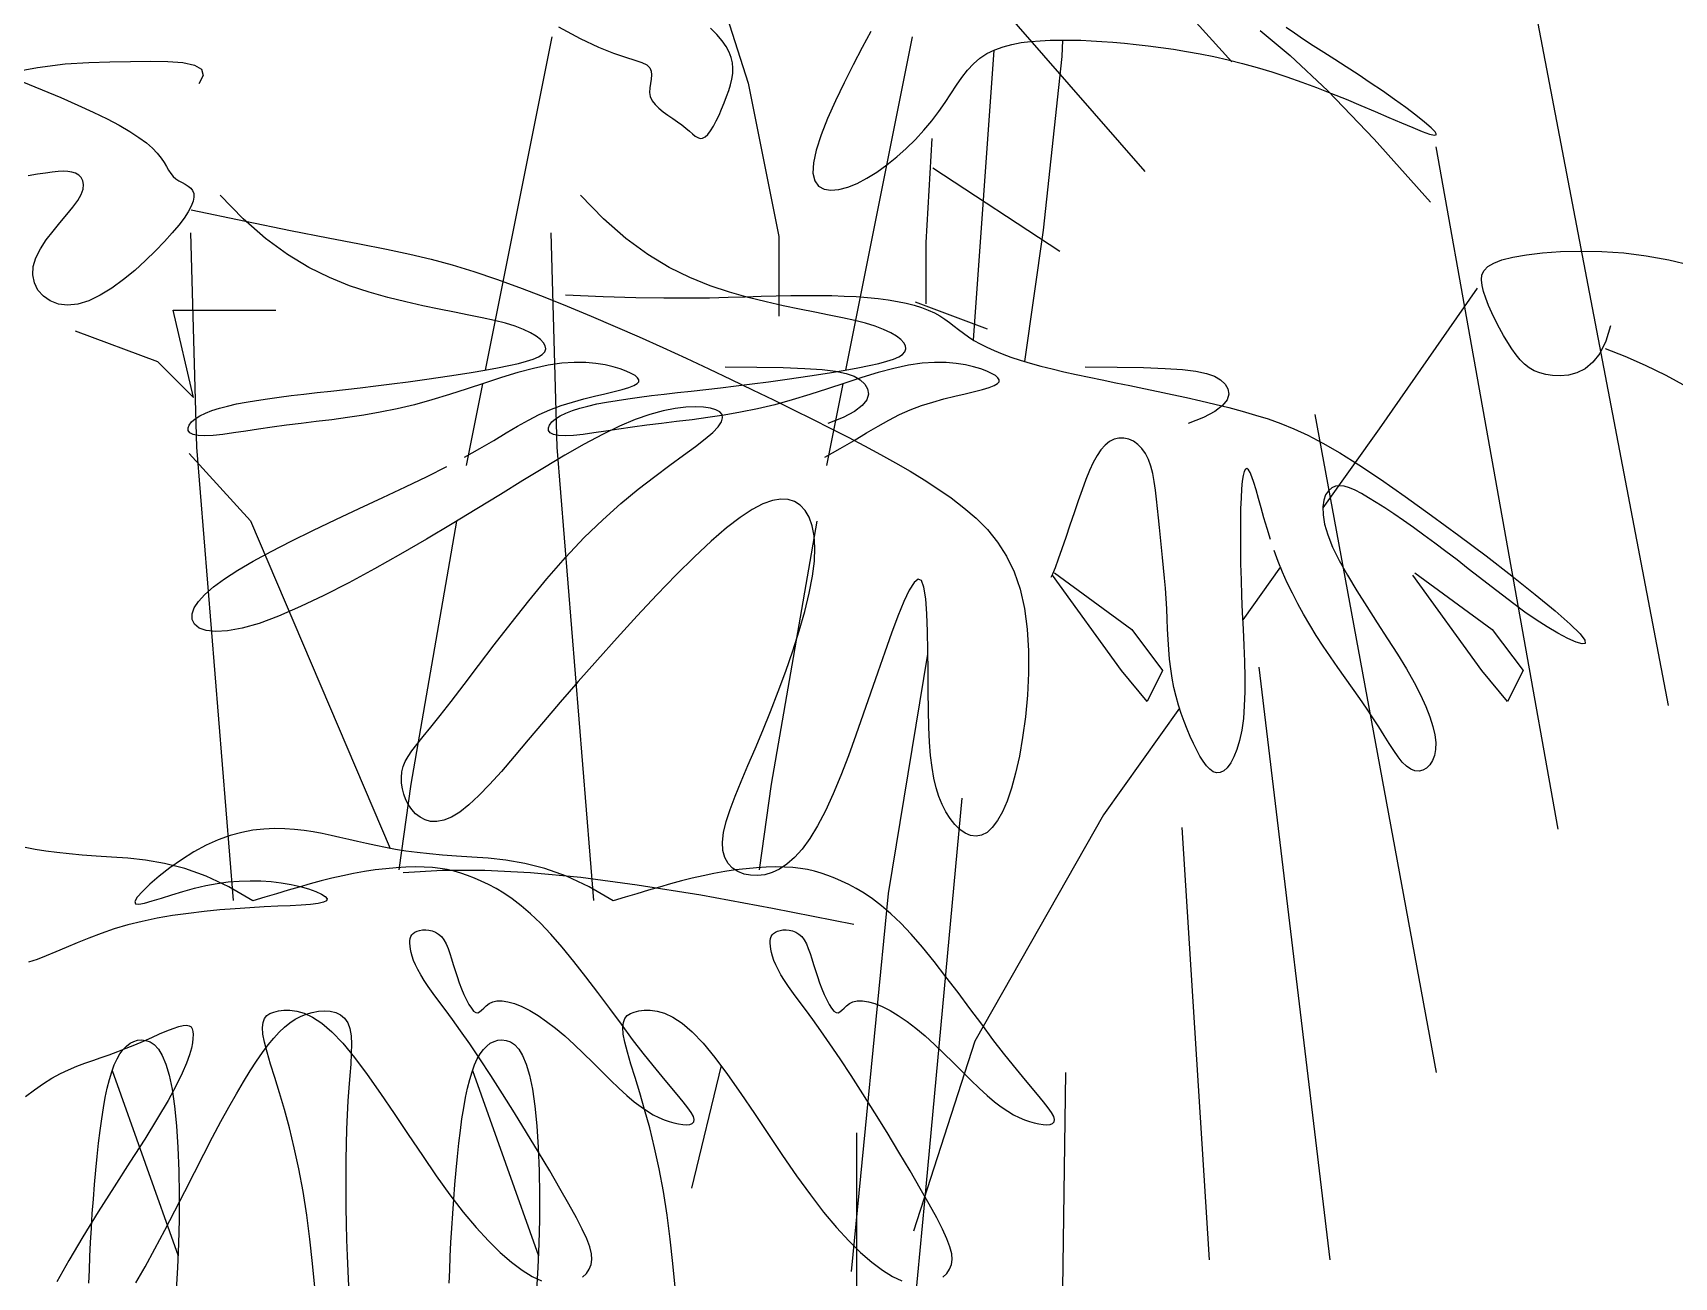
# Model space of a CAD drawing. Header units: inches. Extents: x -177 to 2825, y -2046 to -803.
# Drawn here: x 2224.94 to 2230.99, y -1218.24 to -1213.65 of the extents above; entities that cross this region are included whole.
import ezdxf

# ---------------------------------------------------------------- set-up
doc = ezdxf.new("R2010")
doc.units = ezdxf.units.IN
doc.header["$MEASUREMENT"] = 0

# ---------------------------------------------------------------- blocks, each defined once
blk = doc.blocks.new('A$C2C611E7A')
at = {"linetype": 'ByBlock'}
for points in [[(377.9, 1030.5), (382.92, 1026.36), (389.17, 1020.46), (396.88, 1012.43), (406.26, 1001.91)], [(313.08, 1030.32), (311.63, 1027.66), (310.11, 1024.8), (308.6, 1021.81), (307.16, 1018.81), (305.86, 1015.87), (304.77, 1013.11), (303.96, 1010.61), (303.5, 1008.47), (303.43, 1006.77), (303.73, 1005.49), (304.36, 1004.6), (305.27, 1004.08), (306.41, 1003.9), (307.74, 1004.02), (309.22, 1004.41), (310.79, 1005.05), (312.42, 1005.9), (314.08, 1006.94), (315.74, 1008.13), (317.38, 1009.46), (318.97, 1010.88), (320.5, 1012.38), (321.92, 1013.92), (323.22, 1015.47), (324.39, 1017.01), (325.44, 1018.52), (326.41, 1019.98), (327.33, 1021.38), (328.24, 1022.68), (329.17, 1023.88), (330.16, 1024.96), (331.23, 1025.89), (332.41, 1026.67), (333.7, 1027.3), (335.09, 1027.81), (336.55, 1028.19), (338.08, 1028.48), (339.67, 1028.68), (341.29, 1028.81), (342.95, 1028.89), (344.62, 1028.92), (346.31, 1028.92), (348.02, 1028.88), (349.77, 1028.8), (351.56, 1028.69), (353.4, 1028.55), (355.29, 1028.38), (357.24, 1028.18), (359.26, 1027.95), (361.34, 1027.68), (363.48, 1027.38), (365.67, 1027.03), (367.92, 1026.63), (370.22, 1026.17), (372.57, 1025.64), (374.96, 1025.03), (377.39, 1024.35), (379.85, 1023.6), (382.33, 1022.78), (384.83, 1021.91), (387.32, 1020.99), (389.8, 1020.04), (392.26, 1019.05), (394.69, 1018.04), (397.07, 1017.02), (399.35, 1016.04), (401.46, 1015.12), (403.33, 1014.33), (404.92, 1013.69), (406.14, 1013.26), (406.95, 1013.08), (407.26, 1013.19), (407.06, 1013.61), (406.37, 1014.32), (405.28, 1015.27), (403.85, 1016.41), (402.17, 1017.68), (400.29, 1019.04), (398.3, 1020.44), (396.26, 1021.82), (394.24, 1023.16), (392.26, 1024.44), (390.35, 1025.66), (388.51, 1026.83), (386.76, 1027.95), (385.12, 1029.02), (383.62, 1030.05), (382.25, 1031.03)], [(261.07, 1031.09), (264.66, 1029.16), (267.68, 1027.75), (270.18, 1026.74), (272.19, 1026.05), (273.77, 1025.56), (274.94, 1025.17), (275.75, 1024.78), (276.25, 1024.3), (276.48, 1023.74), (276.54, 1023.1), (276.47, 1022.41), (276.34, 1021.68), (276.23, 1020.95), (276.21, 1020.21), (276.32, 1019.5), (276.64, 1018.82), (277.13, 1018.18), (277.76, 1017.57), (278.49, 1016.98), (279.27, 1016.42), (280.08, 1015.87), (280.88, 1015.32), (281.61, 1014.79), (282.26, 1014.26), (282.84, 1013.75), (283.35, 1013.3), (283.81, 1012.93), (284.24, 1012.67), (284.65, 1012.54), (285.05, 1012.57), (285.47, 1012.79), (285.91, 1013.21), (286.37, 1013.82), (286.84, 1014.57), (287.31, 1015.45), (287.78, 1016.41), (288.22, 1017.43), (288.65, 1018.47), (289.04, 1019.5), (289.4, 1020.5), (289.69, 1021.46), (289.92, 1022.4), (290.06, 1023.32), (290.1, 1024.22), (290.03, 1025.12), (289.82, 1026.02), (289.47, 1026.92), (288.96, 1027.84), (288.28, 1028.8), (287.43, 1029.81), (286.38, 1030.89)], [(171.65, 1022.03), (175.06, 1020.64), (178.17, 1019.34), (181, 1018.09), (183.56, 1016.91), (185.86, 1015.79), (187.89, 1014.72), (189.66, 1013.7), (191.17, 1012.72), (192.43, 1011.79), (193.43, 1010.9), (194.22, 1010.06), (194.84, 1009.26), (195.34, 1008.52), (195.74, 1007.85), (196.1, 1007.23), (196.46, 1006.69), (196.86, 1006.22), (197.32, 1005.83), (197.83, 1005.5), (198.37, 1005.19), (198.89, 1004.9), (199.38, 1004.6), (199.79, 1004.26), (200.1, 1003.85), (200.29, 1003.37), (200.31, 1002.78), (200.17, 1002.08), (199.85, 1001.26), (199.36, 1000.33), (198.67, 999.28), (197.79, 998.11), (196.71, 996.81), (195.43, 995.37), (193.93, 993.82), (192.27, 992.2), (190.47, 990.58), (188.58, 989.04), (186.65, 987.63), (184.71, 986.44), (182.81, 985.52), (180.99, 984.95), (179.29, 984.78), (177.74, 984.97), (176.38, 985.48), (175.24, 986.27), (174.35, 987.29), (173.76, 988.48), (173.48, 989.82), (173.56, 991.23), (174.01, 992.69), (174.76, 994.18), (175.73, 995.65), (176.85, 997.1), (178.01, 998.51), (179.15, 999.85), (180.17, 1001.09), (180.99, 1002.23), (181.55, 1003.23), (181.86, 1004.11), (181.94, 1004.86), (181.83, 1005.49), (181.55, 1006.01), (181.13, 1006.42), (180.6, 1006.73), (179.99, 1006.94), (179.32, 1007.05), (178.56, 1007.08), (177.71, 1007.04), (176.72, 1006.94), (175.58, 1006.78), (174.26, 1006.57), (172.74, 1006.34)], [(285.49, 1044.13), (292.63, 1021.71), (297.74, 996.22), (297.74, 982.97)], [(259.95, 1029.43), (248.84, 973.98)], [(319.96, 1029.43), (308.86, 973.98)], [(338.7, 975.4), (341.84, 997.27), (344.94, 1026.15), (345.07, 1028.92)], [(127.38, 1010.51), (141.11, 1015.31), (152.3, 1018.93), (161.32, 1021.52), (168.52, 1023.27), (174.26, 1024.35), (178.9, 1024.93), (182.81, 1025.18), (186.34, 1025.28), (189.76, 1025.36), (193.02, 1025.4), (195.97, 1025.35), (198.48, 1025.15), (200.39, 1024.73), (201.56, 1024.05), (201.86, 1023.04), (201.13, 1021.64)], [(330.19, 978.95), (333.59, 1027.25)], [(323.25, 1012.53), (322.23, 995.2), (322.23, 985.01)], [(245.39, 959.49), (247.96, 960.94), (250.26, 962.27), (252.33, 963.51), (254.24, 964.63), (256.06, 965.65), (257.83, 966.56), (259.62, 967.36), (261.48, 968.06), (263.36, 968.66), (265.24, 969.19), (267.05, 969.64), (268.76, 970.05), (270.31, 970.41), (271.67, 970.75), (272.77, 971.07), (273.59, 971.39), (274.13, 971.72), (274.41, 972.04), (274.43, 972.37), (274.22, 972.71), (273.79, 973.06), (273.16, 973.42), (272.34, 973.78), (271.34, 974.16), (270.17, 974.52), (268.82, 974.84), (267.28, 975.09), (265.57, 975.23), (263.68, 975.25), (261.6, 975.11), (259.33, 974.78), (256.89, 974.26), (254.28, 973.56), (251.55, 972.73), (248.72, 971.82), (245.83, 970.87), (242.89, 969.92), (239.95, 969.03), (237.04, 968.22), (234.17, 967.53), (231.36, 966.96), (228.6, 966.48), (225.91, 966.07), (223.27, 965.72), (220.7, 965.41), (218.19, 965.1), (215.74, 964.79), (213.37, 964.46), (211.09, 964.12), (208.94, 963.8), (206.93, 963.51), (205.11, 963.27), (203.5, 963.1), (202.13, 963.03), (201.02, 963.08), (200.2, 963.25), (199.66, 963.53), (199.38, 963.9), (199.34, 964.34), (199.53, 964.83), (199.93, 965.35), (200.53, 965.86), (201.31, 966.36), (202.24, 966.82), (203.33, 967.25), (204.56, 967.64), (205.93, 968), (207.43, 968.34), (209.04, 968.65), (210.77, 968.94), (212.6, 969.22), (214.52, 969.48), (216.54, 969.73), (218.65, 969.98), (220.85, 970.23), (223.15, 970.49), (225.54, 970.76), (228.03, 971.05), (230.61, 971.36), (233.27, 971.69), (235.99, 972.05), (238.71, 972.42), (241.4, 972.8), (244, 973.19), (246.48, 973.59), (248.8, 973.97), (250.9, 974.35), (252.76, 974.72), (254.36, 975.09), (255.72, 975.45), (256.83, 975.82), (257.7, 976.2), (258.34, 976.6), (258.74, 977.03), (258.91, 977.5), (258.85, 978), (258.56, 978.53), (258.05, 979.08), (257.32, 979.64), (256.36, 980.2), (255.19, 980.75), (253.8, 981.28), (252.19, 981.78), (250.37, 982.24), (248.34, 982.69), (246.13, 983.13), (243.74, 983.6), (241.18, 984.1), (238.46, 984.67), (235.6, 985.32), (232.61, 986.06), (229.49, 986.94), (226.26, 988.01), (222.92, 989.37), (219.47, 991.08), (215.91, 993.23), (212.26, 995.89), (208.51, 999.15), (204.67, 1003.09)], [(199.86, 1000.65), (208.89, 998.76), (216.43, 997.24), (222.69, 996.01), (227.92, 994.99), (232.37, 994.1), (236.26, 993.28), (239.83, 992.43), (243.33, 991.49), (246.94, 990.39), (250.69, 989.13), (254.54, 987.74), (258.48, 986.24), (262.47, 984.64), (266.48, 982.97), (270.5, 981.25), (274.48, 979.49), (278.42, 977.72), (282.29, 975.95), (286.08, 974.18), (289.78, 972.43), (293.37, 970.7), (296.84, 969.01), (300.17, 967.37), (303.36, 965.79), (306.39, 964.27), (309.27, 962.8), (312.02, 961.37), (314.65, 959.95), (317.17, 958.55), (319.6, 957.14), (321.94, 955.7), (324.22, 954.23), (326.44, 952.69), (328.58, 951.07), (330.6, 949.33), (332.48, 947.43), (334.18, 945.33), (335.68, 943), (336.94, 940.41), (337.94, 937.52), (338.66, 934.32), (339.11, 930.86), (339.32, 927.25), (339.32, 923.55), (339.14, 919.86), (338.81, 916.26), (338.35, 912.84), (337.8, 909.69), (337.18, 906.86), (336.5, 904.38), (335.76, 902.24), (334.98, 900.44), (334.16, 898.98), (333.3, 897.84), (332.42, 897.03), (331.51, 896.55), (330.6, 896.39), (329.68, 896.51), (328.78, 896.9), (327.9, 897.52), (327.07, 898.33), (326.29, 899.32), (325.57, 900.45), (324.94, 901.69), (324.39, 903.02), (323.94, 904.47), (323.56, 906.06), (323.26, 907.83), (323.02, 909.82), (322.85, 912.05), (322.73, 914.56), (322.65, 917.39), (322.61, 920.54), (322.59, 923.87), (322.57, 927.24), (322.51, 930.47), (322.4, 933.42), (322.21, 935.92), (321.92, 937.82), (321.51, 938.95), (320.95, 939.2), (320.27, 938.63), (319.47, 937.34), (318.56, 935.44), (317.57, 933.01), (316.5, 930.18), (315.38, 927.03), (314.22, 923.68), (313.03, 920.21), (311.81, 916.69), (310.58, 913.19), (309.32, 909.77), (308.06, 906.5), (306.78, 903.42), (305.5, 900.61), (304.21, 898.12), (302.93, 896.01), (301.65, 894.26), (300.37, 892.84), (299.1, 891.73), (297.85, 890.91), (296.62, 890.33), (295.4, 889.99), (294.21, 889.84), (293.05, 889.88), (291.95, 890.09), (290.94, 890.49), (290.05, 891.07), (289.31, 891.85), (288.76, 892.83), (288.43, 894.02), (288.35, 895.41), (288.54, 897.01), (288.98, 898.83), (289.63, 900.85), (290.48, 903.08), (291.47, 905.51), (292.59, 908.14), (293.8, 910.96), (295.07, 913.97), (296.36, 917.16), (297.65, 920.47), (298.9, 923.86), (300.07, 927.24), (301.14, 930.58), (302.06, 933.8), (302.81, 936.85), (303.36, 939.66), (303.67, 942.19), (303.75, 944.44), (303.63, 946.39), (303.3, 948.07), (302.8, 949.47), (302.13, 950.61), (301.31, 951.47), (300.35, 952.08), (299.27, 952.43), (298.05, 952.5), (296.66, 952.27), (295.08, 951.69), (293.3, 950.76), (291.29, 949.43), (289.03, 947.7), (286.49, 945.52), (283.67, 942.89), (280.63, 939.88), (277.43, 936.57), (274.13, 933.06), (270.8, 929.43), (267.52, 925.76), (264.34, 922.15), (261.34, 918.68), (258.56, 915.42), (256.01, 912.41), (253.67, 909.66), (251.53, 907.19), (249.57, 905.01), (247.77, 903.14), (246.12, 901.6), (244.61, 900.41), (243.23, 899.56), (241.96, 899.05), (240.8, 898.82), (239.75, 898.85), (238.81, 899.11), (237.98, 899.54), (237.25, 900.13), (236.61, 900.83), (236.07, 901.62), (235.62, 902.47), (235.28, 903.37), (235.04, 904.3), (234.9, 905.24), (234.88, 906.17), (234.97, 907.09), (235.18, 907.97), (235.51, 908.81), (235.99, 909.67), (236.63, 910.6), (237.47, 911.68), (238.52, 912.98), (239.8, 914.56), (241.35, 916.48), (243.18, 918.82), (245.31, 921.62), (247.71, 924.79), (250.33, 928.24), (253.14, 931.87), (256.08, 935.57), (259.12, 939.24), (262.22, 942.78), (265.34, 946.09), (268.43, 949.08), (271.44, 951.77), (274.34, 954.16), (277.08, 956.28), (279.6, 958.15), (281.88, 959.8), (283.86, 961.24), (285.49, 962.51), (286.75, 963.61), (287.63, 964.55), (288.17, 965.36), (288.38, 966.04), (288.29, 966.6), (287.9, 967.04), (287.25, 967.39), (286.35, 967.65), (285.22, 967.82), (283.86, 967.88), (282.28, 967.81), (280.49, 967.59), (278.48, 967.19), (276.26, 966.58), (273.83, 965.74), (271.2, 964.65), (268.36, 963.28), (265.34, 961.66), (262.12, 959.82), (258.71, 957.79), (255.12, 955.61), (251.36, 953.28), (247.43, 950.86), (243.33, 948.37), (239.08, 945.85), (234.74, 943.34), (230.4, 940.9), (226.12, 938.59), (221.98, 936.48), (218.06, 934.6), (214.43, 933.03), (211.17, 931.81), (208.33, 931), (205.93, 930.55), (203.95, 930.44), (202.38, 930.62), (201.21, 931.04), (200.43, 931.67), (200.04, 932.47), (200.02, 933.38), (200.36, 934.39), (201.07, 935.47), (202.15, 936.64), (203.59, 937.9), (205.42, 939.24), (207.62, 940.67), (210.2, 942.19), (213.17, 943.8), (216.51, 945.51), (220.14, 947.28), (223.96, 949.09), (227.87, 950.92), (231.78, 952.75), (235.58, 954.54), (239.18, 956.28), (242.47, 957.94)], [(305.4, 959.49), (307.98, 960.94), (310.27, 962.27), (312.35, 963.51), (314.26, 964.63), (316.07, 965.65), (317.84, 966.56), (319.64, 967.36), (321.49, 968.06), (323.38, 968.66), (325.25, 969.19), (327.07, 969.64), (328.78, 970.05), (330.33, 970.41), (331.68, 970.75), (332.79, 971.07), (333.61, 971.39), (334.15, 971.72), (334.42, 972.04), (334.45, 972.37), (334.24, 972.71), (333.81, 973.06), (333.18, 973.42), (332.36, 973.78), (331.36, 974.16), (330.18, 974.52), (328.83, 974.84), (327.3, 975.09), (325.59, 975.23), (323.69, 975.25), (321.61, 975.11), (319.35, 974.78), (316.9, 974.26), (314.3, 973.56), (311.57, 972.73), (308.74, 971.82), (305.84, 970.87), (302.91, 969.92), (299.97, 969.03), (297.05, 968.22), (294.19, 967.53), (291.37, 966.96), (288.62, 966.48), (285.92, 966.07), (283.29, 965.72), (280.71, 965.41), (278.2, 965.1), (275.76, 964.79), (273.38, 964.46), (271.11, 964.12), (268.95, 963.8), (266.95, 963.51), (265.13, 963.27), (263.52, 963.1), (262.14, 963.03), (261.04, 963.08), (260.22, 963.25), (259.67, 963.53), (259.39, 963.9), (259.36, 964.34), (259.55, 964.83), (259.95, 965.35), (260.55, 965.86), (261.32, 966.36), (262.26, 966.82), (263.35, 967.25), (264.58, 967.64), (265.95, 968), (267.44, 968.34), (269.06, 968.65), (270.79, 968.94), (272.61, 969.22), (274.54, 969.48), (276.55, 969.73), (278.66, 969.98), (280.87, 970.23), (283.16, 970.49), (285.56, 970.76), (288.04, 971.05), (290.62, 971.36), (293.29, 971.69), (296, 972.05), (298.73, 972.42), (301.41, 972.8), (304.02, 973.19), (306.5, 973.59), (308.81, 973.97), (310.92, 974.35), (312.77, 974.72), (314.38, 975.09), (315.74, 975.45), (316.85, 975.82), (317.72, 976.2), (318.35, 976.6), (318.75, 977.03), (318.92, 977.5), (318.86, 978), (318.58, 978.53), (318.06, 979.08), (317.33, 979.64), (316.38, 980.2), (315.2, 980.75), (313.81, 981.28), (312.2, 981.78), (310.38, 982.24), (308.36, 982.69), (306.15, 983.13), (303.75, 983.6), (301.19, 984.1), (298.48, 984.67), (295.62, 985.32), (292.62, 986.06), (289.51, 986.94), (286.28, 988.01), (282.93, 989.37), (279.48, 991.08), (275.93, 993.23), (272.27, 995.89), (268.53, 999.15), (264.69, 1003.09)], [(199.73, 996.81), (200.75, 961.13), (206.87, 885.69)], [(259.74, 996.81), (260.76, 961.13), (266.89, 885.69)], [(436.28, 981.35), (435.5, 978.77), (434.5, 976.76), (433.32, 975.27), (432.02, 974.21), (430.65, 973.53), (429.25, 973.16), (427.9, 973.03), (426.63, 973.07), (425.49, 973.23), (424.48, 973.5), (423.56, 973.88), (422.73, 974.37), (421.96, 974.98), (421.23, 975.7), (420.54, 976.54), (419.84, 977.5), (419.14, 978.57), (418.44, 979.73), (417.76, 980.96), (417.11, 982.22), (416.51, 983.49), (415.96, 984.74), (415.5, 985.94), (415.13, 987.06), (414.87, 988.08), (414.76, 989), (414.85, 989.82), (415.2, 990.56), (415.83, 991.22), (416.81, 991.8), (418.18, 992.31), (419.99, 992.77), (422.25, 993.17), (424.93, 993.49), (427.96, 993.7), (431.28, 993.79), (434.8, 993.72), (438.48, 993.47), (442.23, 993.02), (446, 992.34), (449.72, 991.42)], [(449, 971.2), (445.55, 973.05), (442.1, 974.74), (438.71, 976.24), (435.42, 977.5)], [(414.06, 987.64), (397.73, 964.19)], [(262.19, 986.49), (268.48, 986.23), (273.92, 986.06), (278.61, 985.99), (282.67, 985.98), (286.2, 986.02), (289.33, 986.1), (292.15, 986.19), (294.78, 986.28), (297.31, 986.35), (299.76, 986.39), (302.12, 986.41), (304.39, 986.41), (306.57, 986.37), (308.65, 986.31), (310.63, 986.2), (312.5, 986.06), (314.27, 985.88), (315.93, 985.66), (317.49, 985.4), (318.94, 985.1), (320.28, 984.76), (321.51, 984.37), (322.63, 983.95), (323.65, 983.49), (324.57, 982.99), (325.4, 982.46), (326.18, 981.9), (326.94, 981.31), (327.69, 980.72), (328.48, 980.12), (329.31, 979.52), (330.23, 978.92), (331.25, 978.34), (332.37, 977.77), (333.6, 977.22), (334.94, 976.67), (336.39, 976.15), (337.94, 975.63), (339.61, 975.13), (341.38, 974.64), (343.25, 974.16), (345.22, 973.7), (347.28, 973.24), (349.41, 972.78), (351.62, 972.33), (353.88, 971.87), (356.18, 971.4), (358.53, 970.93), (360.9, 970.44), (363.28, 969.94), (365.66, 969.42), (368.03, 968.88), (370.37, 968.32), (372.68, 967.74), (374.93, 967.13), (377.11, 966.5), (379.22, 965.84), (381.33, 965.09), (383.51, 964.21), (385.83, 963.13), (388.36, 961.81), (391.18, 960.18), (394.36, 958.19), (397.97, 955.8), (402.06, 952.96), (406.47, 949.8), (411.02, 946.44), (415.54, 943.04), (419.83, 939.72), (423.72, 936.62), (427.03, 933.9), (429.56, 931.67), (431.2, 930.05), (431.99, 929.01), (432.07, 928.49), (431.54, 928.4), (430.53, 928.7), (429.14, 929.32), (427.49, 930.19), (425.7, 931.24), (423.87, 932.42), (422.01, 933.7), (420.14, 935.07), (418.25, 936.49), (416.36, 937.95), (414.47, 939.43), (412.58, 940.91), (410.7, 942.38), (408.83, 943.8), (406.99, 945.18), (405.19, 946.49), (403.44, 947.75), (401.76, 948.93), (400.16, 950.03), (398.66, 951.03), (397.26, 951.94), (395.98, 952.74), (394.81, 953.43), (393.75, 953.98), (392.79, 954.39), (391.93, 954.64), (391.15, 954.73), (390.45, 954.65), (389.83, 954.37), (389.28, 953.89), (388.82, 953.21), (388.5, 952.32), (388.34, 951.21), (388.38, 949.88), (388.64, 948.33), (389.16, 946.54), (389.97, 944.52), (391.08, 942.27), (392.45, 939.83), (394.01, 937.25), (395.69, 934.6), (397.42, 931.92), (399.14, 929.26), (400.77, 926.69), (402.26, 924.25), (403.55, 921.98), (404.63, 919.9), (405.51, 917.99), (406.19, 916.25), (406.69, 914.67), (407.01, 913.25), (407.15, 911.97), (407.12, 910.83), (406.94, 909.83), (406.61, 908.97), (406.17, 908.27), (405.64, 907.74), (405.03, 907.39), (404.37, 907.23), (403.68, 907.28), (402.98, 907.54), (402.28, 908.03), (401.59, 908.72), (400.89, 909.6), (400.15, 910.65), (399.38, 911.84), (398.56, 913.16), (397.66, 914.59), (396.69, 916.11), (395.63, 917.69), (394.49, 919.33), (393.3, 921.02), (392.08, 922.75), (390.84, 924.5), (389.61, 926.27), (388.41, 928.04), (387.25, 929.81), (386.16, 931.57), (385.14, 933.33), (384.17, 935.08), (383.27, 936.83), (382.43, 938.58), (381.65, 940.35), (380.92, 942.14), (380.25, 943.95)], [(180.55, 980.53), (194.27, 975.39), (200.27, 969.39), (196.84, 983.95), (213.99, 983.95)], [(288.78, 974.5), (294.08, 974.48), (298.48, 974.4), (302.06, 974.27), (304.94, 974.07), (307.2, 973.79), (308.95, 973.41), (310.28, 972.94), (311.29, 972.36), (312.05, 971.66), (312.53, 970.86), (312.66, 969.98), (312.39, 969.04), (311.64, 968.06), (310.35, 967.06), (308.47, 966.06), (305.93, 965.08)], [(348.79, 974.5), (354.1, 974.48), (358.49, 974.4), (362.08, 974.27), (364.95, 974.07), (367.22, 973.79), (368.96, 973.41), (370.29, 972.94), (371.3, 972.36), (372.07, 971.66), (372.55, 970.86), (372.68, 969.98), (372.4, 969.04), (371.65, 968.06), (370.37, 967.06), (368.49, 966.06), (365.94, 965.08)], [(248.39, 971.71), (245.66, 958.07)], [(308.4, 971.71), (305.67, 958.07)], [(379.63, 945.77), (379.07, 947.59), (378.55, 949.36), (378.07, 951.05), (377.64, 952.62), (377.24, 954.03), (376.87, 955.24), (376.54, 956.22), (376.23, 956.95), (375.95, 957.4), (375.69, 957.57), (375.46, 957.47), (375.26, 957.09), (375.09, 956.43), (374.94, 955.47), (374.82, 954.23), (374.73, 952.69), (374.66, 950.9), (374.62, 948.87), (374.61, 946.64), (374.62, 944.25), (374.66, 941.72), (374.73, 939.09), (374.82, 936.38), (374.94, 933.64), (375.07, 930.88), (375.19, 928.15), (375.28, 925.48), (375.34, 922.89), (375.34, 920.42), (375.27, 918.1), (375.11, 915.97), (374.84, 914.04), (374.48, 912.33), (374.05, 910.85), (373.55, 909.6), (373.01, 908.58), (372.43, 907.8), (371.84, 907.26), (371.25, 906.97), (370.66, 906.94), (370.09, 907.13), (369.53, 907.53), (368.98, 908.11), (368.43, 908.86), (367.89, 909.74), (367.35, 910.74), (366.82, 911.83), (366.28, 912.98), (365.76, 914.2), (365.25, 915.49), (364.76, 916.82), (364.31, 918.21), (363.9, 919.66), (363.54, 921.14), (363.24, 922.68), (363.01, 924.25), (362.83, 925.85), (362.69, 927.49), (362.58, 929.15), (362.5, 930.84), (362.42, 932.53), (362.34, 934.24), (362.24, 935.95), (362.12, 937.67), (361.98, 939.37), (361.82, 941.08), (361.65, 942.77), (361.48, 944.45), (361.3, 946.11), (361.12, 947.75), (360.96, 949.37), (360.8, 950.96), (360.64, 952.51), (360.47, 954), (360.26, 955.42), (360.01, 956.75), (359.69, 957.98), (359.3, 959.1), (358.81, 960.08), (358.23, 960.91), (357.55, 961.6), (356.81, 962.12), (356.03, 962.47), (355.21, 962.65), (354.39, 962.65), (353.58, 962.46), (352.81, 962.08), (352.08, 961.5), (351.4, 960.72), (350.75, 959.75), (350.12, 958.6), (349.5, 957.26), (348.88, 955.75), (348.25, 954.07), (347.59, 952.23), (346.91, 950.24), (346.21, 948.17), (345.53, 946.13), (344.88, 944.21), (344.28, 942.49), (343.75, 941.06), (343.33, 940.03), (343.02, 939.47)], [(397.73, 964.19), (388.35, 951.07)], [(199.53, 960.11), (209.73, 948.9), (233.01, 894.36)], [(244.05, 948.81), (236.47, 905.06), (234.43, 890.79)], [(304.07, 948.81), (296.49, 905.06), (294.45, 890.79)], [(381.3, 941.21), (375, 932.4)], [(343.66, 940.24), (356.53, 930.81), (361.67, 923.96), (359.1, 918.82), (354.81, 923.96), (343.34, 939.85)], [(403.68, 940.24), (416.54, 930.81), (421.69, 923.96), (419.11, 918.82), (414.83, 923.96), (403.36, 939.85)], [(309.82, 823.93), (316.01, 886.87), (322.57, 926.67)], [(364.48, 917.69), (351.8, 899.97), (330.37, 862.25), (320.16, 830.64)], [(319.72, 811), (322.08, 835.67), (328.28, 902.74)], [(210.12, 885.66), (206.12, 887.98), (202.35, 889.73), (198.78, 890.99), (195.42, 891.86), (192.28, 892.41), (189.33, 892.74), (186.59, 892.93), (184.05, 893.08), (181.7, 893.24), (179.53, 893.44), (177.51, 893.67), (175.63, 893.92), (173.86, 894.2), (172.19, 894.5)], [(182.83, 822.01), (182.92, 824.16), (183.01, 826.41), (183.12, 828.75), (183.25, 831.14), (183.4, 833.57), (183.58, 836), (183.77, 838.42), (183.98, 840.79), (184.2, 843.09), (184.44, 845.29), (184.69, 847.38), (184.96, 849.34), (185.24, 851.18), (185.55, 852.88), (185.88, 854.45), (186.24, 855.88), (186.63, 857.17), (187.05, 858.31), (187.51, 859.31), (188, 860.17), (188.53, 860.89), (189.09, 861.47), (189.68, 861.92), (190.29, 862.23), (190.94, 862.42), (191.61, 862.48), (192.31, 862.41), (193.01, 862.17), (193.71, 861.7), (194.4, 860.97), (195.05, 859.91), (195.66, 858.47), (196.21, 856.61), (196.7, 854.28), (197.09, 851.44), (197.41, 848.17), (197.64, 844.56), (197.79, 840.7), (197.86, 836.69), (197.85, 832.6), (197.77, 828.54), (197.61, 824.59), (197.38, 820.84)], [(220.47, 821.35), (220.09, 825.29), (219.64, 829.3), (219.11, 833.31), (218.5, 837.23), (217.81, 841), (217.04, 844.54), (216.22, 847.84), (215.38, 850.9), (214.55, 853.69), (213.78, 856.22), (213.08, 858.46), (212.51, 860.42), (212.08, 862.09), (211.82, 863.46), (211.75, 864.55), (211.83, 865.41), (212.08, 866.06), (212.47, 866.54), (212.99, 866.89), (213.65, 867.13), (214.42, 867.3), (215.31, 867.41), (216.31, 867.43), (217.44, 867.29), (218.69, 866.92), (220.08, 866.27), (221.61, 865.26), (223.28, 863.85), (225.11, 861.96), (227.09, 859.56), (229.2, 856.73), (231.42, 853.58), (233.7, 850.21), (236.03, 846.73), (238.37, 843.25), (240.69, 839.87), (242.97, 836.7), (245.18, 833.83), (247.31, 831.28), (249.37, 829.03), (251.33, 827.1), (253.2, 825.47), (254.98, 824.14), (256.65, 823.11), (258.22, 822.38)], [(265.06, 822.98), (265.7, 823.62), (266.17, 824.33), (266.48, 825.09), (266.6, 825.93), (266.52, 826.89), (266.24, 828.03), (265.74, 829.37), (265, 830.98), (264.02, 832.88), (262.78, 835.14), (261.29, 837.76), (259.58, 840.68), (257.72, 843.81), (255.74, 847.05), (253.73, 850.32), (251.71, 853.52), (249.76, 856.56), (247.92, 859.36), (246.25, 861.83), (244.74, 863.99), (243.38, 865.88), (242.17, 867.52), (241.1, 868.96), (240.17, 870.23), (239.36, 871.36), (238.67, 872.37), (238.09, 873.32), (237.61, 874.19), (237.22, 874.99), (236.91, 875.73), (236.68, 876.41), (236.51, 877.03), (236.39, 877.59), (236.32, 878.1), (236.29, 878.57), (236.3, 878.98), (236.36, 879.36), (236.47, 879.68), (236.63, 879.97), (236.85, 880.21), (237.14, 880.41), (237.5, 880.58), (237.92, 880.7), (238.4, 880.78), (238.92, 880.8), (239.47, 880.76), (240.02, 880.63), (240.56, 880.41), (241.07, 880.09), (241.54, 879.67), (241.95, 879.12), (242.31, 878.46), (242.64, 877.71), (242.94, 876.88), (243.23, 875.99), (243.52, 875.03), (243.82, 874.04), (244.14, 873.03), (244.5, 872), (244.89, 870.99), (245.29, 870.03), (245.71, 869.15), (246.12, 868.38), (246.53, 867.75), (246.91, 867.29), (247.27, 867.04), (247.6, 867), (247.91, 867.14), (248.24, 867.41), (248.59, 867.77), (249, 868.15), (249.49, 868.52), (250.08, 868.81), (250.79, 868.99), (251.64, 869), (252.63, 868.85), (253.74, 868.52), (254.95, 868.03), (256.25, 867.37), (257.63, 866.55), (259.07, 865.57), (260.57, 864.43), (262.1, 863.14), (263.65, 861.73), (265.2, 860.25), (266.74, 858.74), (268.25, 857.24), (269.72, 855.79), (271.11, 854.44), (272.43, 853.24), (273.65, 852.2), (274.79, 851.33), (275.84, 850.62), (276.83, 850.03), (277.75, 849.56), (278.63, 849.19), (279.46, 848.9), (280.25, 848.68), (281.02, 848.51), (281.73, 848.4), (282.37, 848.37), (282.91, 848.42), (283.32, 848.57), (283.57, 848.83), (283.64, 849.21), (283.51, 849.72), (283.15, 850.38), (282.57, 851.2), (281.79, 852.2), (280.81, 853.38), (279.64, 854.77), (278.3, 856.37), (276.81, 858.2), (275.17, 860.27), (273.39, 862.58), (271.52, 865.08), (269.57, 867.7), (267.57, 870.36), (265.57, 872.99), (263.58, 875.54), (261.64, 877.91), (259.79, 880.06), (258.03, 881.91), (256.38, 883.49), (254.82, 884.83), (253.35, 885.95), (251.96, 886.89), (250.64, 887.67), (249.38, 888.34), (248.18, 888.91), (247.03, 889.42), (245.91, 889.86), (244.8, 890.25), (243.67, 890.57), (242.52, 890.83), (241.31, 891.03), (240.03, 891.17), (238.67, 891.25), (237.2, 891.27), (235.63, 891.23), (233.99, 891.13), (232.28, 890.98), (230.52, 890.77), (228.73, 890.5), (226.92, 890.19), (225.11, 889.82), (223.31, 889.41), (221.51, 888.95), (219.69, 888.46), (217.86, 887.93), (216, 887.39), (214.1, 886.82), (212.14, 886.24), (210.12, 885.66)], [(270.14, 885.66), (266.14, 887.98), (262.36, 889.73), (258.79, 890.99), (255.44, 891.86), (252.29, 892.41), (249.35, 892.74), (246.61, 892.93), (244.07, 893.08), (241.72, 893.24), (239.54, 893.44), (237.52, 893.67), (235.64, 893.92), (233.88, 894.2), (232.21, 894.5), (230.61, 894.82), (229.08, 895.16), (227.58, 895.51), (226.1, 895.86), (224.64, 896.2), (223.18, 896.53), (221.7, 896.83), (220.2, 897.1), (218.67, 897.33), (217.08, 897.5), (215.44, 897.62), (213.74, 897.65), (211.98, 897.57), (210.16, 897.37), (208.29, 897.03), (206.36, 896.51), (204.38, 895.81), (202.35, 894.9), (200.29, 893.77), (198.25, 892.48), (196.3, 891.11), (194.52, 889.72), (192.97, 888.4), (191.74, 887.21), (190.89, 886.23), (190.49, 885.52), (190.6, 885.16), (191.16, 885.08), (192.11, 885.25), (193.39, 885.61), (194.93, 886.09), (196.65, 886.64), (198.5, 887.21), (200.4, 887.74), (202.3, 888.18), (204.18, 888.52), (206.04, 888.77), (207.88, 888.93), (209.68, 888.99), (211.45, 888.96), (213.18, 888.85), (214.87, 888.65), (216.5, 888.37), (218.03, 888.02), (219.41, 887.62), (220.6, 887.2), (221.55, 886.77), (222.2, 886.36), (222.51, 885.98), (222.43, 885.66), (221.92, 885.4), (221.02, 885.2), (219.76, 885.04), (218.19, 884.92), (216.35, 884.82), (214.29, 884.72), (212.04, 884.61), (209.65, 884.48), (207.17, 884.32), (204.61, 884.11), (202, 883.85), (199.39, 883.54), (196.78, 883.17), (194.22, 882.73), (191.72, 882.21), (189.32, 881.62), (187.03, 880.95), (184.87, 880.21), (182.82, 879.44), (180.88, 878.66), (179.05, 877.89), (177.33, 877.15), (175.71, 876.48), (174.2, 875.89), (172.78, 875.41)], [(172.28, 853.07), (173.77, 854.19), (175.24, 855.21), (176.67, 856.1), (178.08, 856.87), (179.45, 857.52), (180.8, 858.1), (182.15, 858.61), (183.49, 859.08), (184.85, 859.54), (186.22, 860.02), (187.62, 860.53), (189.06, 861.09), (190.5, 861.69), (191.92, 862.3), (193.29, 862.9), (194.6, 863.47), (195.8, 863.97), (196.87, 864.39), (197.79, 864.69), (198.53, 864.87), (199.11, 864.92), (199.54, 864.84), (199.84, 864.64), (200.04, 864.33), (200.14, 863.91), (200.17, 863.37), (200.14, 862.74), (200.06, 862), (199.9, 861.1), (199.6, 860), (199.11, 858.64), (198.38, 856.96), (197.37, 854.9), (196.02, 852.42), (194.27, 849.46), (192.12, 845.99), (189.66, 842.14), (187.03, 838.04), (184.37, 833.85), (181.8, 829.72), (179.46, 825.79), (177.49, 822.21)], [(190.66, 822.03), (192.21, 824.74), (193.83, 827.7), (195.48, 830.83), (197.14, 834.04), (198.79, 837.28), (200.41, 840.44), (201.96, 843.47), (203.44, 846.29), (204.83, 848.9), (206.14, 851.3), (207.39, 853.5), (208.57, 855.5), (209.68, 857.31), (210.74, 858.94), (211.74, 860.4), (212.69, 861.68), (213.61, 862.8), (214.51, 863.78), (215.39, 864.61), (216.27, 865.32), (217.17, 865.91), (218.08, 866.39), (219.04, 866.78), (220.04, 867.07), (221.05, 867.27), (222.06, 867.34), (223.03, 867.28), (223.93, 867.07), (224.74, 866.68), (225.42, 866.12), (225.95, 865.34), (226.3, 864.36), (226.5, 863.16), (226.57, 861.77), (226.53, 860.2), (226.43, 858.46), (226.28, 856.56), (226.11, 854.51), (225.95, 852.32), (225.82, 850.02), (225.72, 847.61), (225.66, 845.11), (225.62, 842.54), (225.61, 839.92), (225.62, 837.26), (225.64, 834.57), (225.69, 831.88), (225.74, 829.21), (225.82, 826.57), (225.93, 824), (226.08, 821.52)], [(242.85, 822.01), (242.93, 824.16), (243.02, 826.41), (243.13, 828.75), (243.27, 831.14), (243.42, 833.57), (243.59, 836), (243.79, 838.42), (244, 840.79), (244.22, 843.09), (244.46, 845.29), (244.71, 847.38), (244.97, 849.34), (245.26, 851.18), (245.57, 852.88), (245.9, 854.45), (246.25, 855.88), (246.64, 857.17), (247.06, 858.31), (247.52, 859.31), (248.02, 860.17), (248.54, 860.89), (249.1, 861.47), (249.69, 861.92), (250.31, 862.23), (250.96, 862.42), (251.63, 862.48), (252.32, 862.41), (253.03, 862.17), (253.73, 861.7), (254.41, 860.97), (255.07, 859.91), (255.68, 858.47), (256.23, 856.61), (256.71, 854.28), (257.11, 851.44), (257.42, 848.17), (257.65, 844.56), (257.8, 840.7), (257.87, 836.69), (257.87, 832.6), (257.78, 828.54), (257.62, 824.59), (257.39, 820.84)], [(280.49, 821.35), (280.11, 825.29), (279.66, 829.3), (279.13, 833.31), (278.52, 837.23), (277.83, 841), (277.06, 844.54), (276.24, 847.84), (275.39, 850.9), (274.57, 853.69), (273.79, 856.22), (273.1, 858.46), (272.52, 860.42), (272.09, 862.09), (271.84, 863.46), (271.76, 864.55), (271.85, 865.41), (272.09, 866.06), (272.48, 866.54), (273.01, 866.89), (273.66, 867.13), (274.44, 867.3), (275.33, 867.41), (276.33, 867.43), (277.45, 867.29), (278.71, 866.92), (280.1, 866.27), (281.62, 865.26), (283.3, 863.85), (285.13, 861.96), (287.11, 859.56), (289.22, 856.73), (291.43, 853.58), (293.71, 850.21), (296.04, 846.73), (298.38, 843.25), (300.71, 839.87), (302.99, 836.7), (305.2, 833.83), (307.33, 831.28), (309.38, 829.03), (311.34, 827.1), (313.22, 825.47), (314.99, 824.14), (316.67, 823.11), (318.24, 822.38)], [(325.07, 822.98), (325.71, 823.62), (326.19, 824.33), (326.49, 825.09), (326.61, 825.93), (326.54, 826.89), (326.25, 828.03), (325.75, 829.37), (325.02, 830.98), (324.04, 832.88), (322.8, 835.14), (321.31, 837.76), (319.6, 840.68), (317.73, 843.81), (315.76, 847.05), (313.74, 850.32), (311.73, 853.52), (309.78, 856.56), (307.94, 859.36), (306.26, 861.83), (304.75, 863.99), (303.4, 865.88), (302.19, 867.52), (301.12, 868.96), (300.19, 870.23), (299.38, 871.36), (298.68, 872.37), (298.1, 873.32), (297.62, 874.19), (297.23, 874.99), (296.92, 875.73), (296.69, 876.41), (296.52, 877.03), (296.41, 877.59), (296.34, 878.1), (296.31, 878.57), (296.32, 878.98), (296.38, 879.36), (296.48, 879.68), (296.65, 879.97), (296.87, 880.21), (297.16, 880.41), (297.51, 880.58), (297.94, 880.7), (298.42, 880.78), (298.94, 880.8), (299.48, 880.76), (300.03, 880.63), (300.57, 880.41), (301.08, 880.09), (301.55, 879.67), (301.96, 879.12), (302.33, 878.46), (302.65, 877.71), (302.95, 876.88), (303.24, 875.99), (303.53, 875.03), (303.83, 874.04), (304.16, 873.03), (304.52, 872), (304.9, 870.99), (305.31, 870.03), (305.72, 869.15), (306.14, 868.38), (306.54, 867.75), (306.93, 867.29), (307.29, 867.04), (307.62, 867), (307.93, 867.14), (308.25, 867.41), (308.61, 867.77), (309.02, 868.15), (309.51, 868.52), (310.09, 868.81), (310.81, 868.99), (311.66, 869), (312.65, 868.85), (313.75, 868.52), (314.96, 868.03), (316.26, 867.37), (317.64, 866.55), (319.09, 865.57), (320.58, 864.43), (322.11, 863.14), (323.66, 861.73), (325.22, 860.25), (326.76, 858.74), (328.27, 857.24), (329.73, 855.79), (331.13, 854.44), (332.45, 853.24), (333.67, 852.2), (334.8, 851.33), (335.86, 850.62), (336.84, 850.03), (337.77, 849.56), (338.64, 849.19), (339.47, 848.9), (340.27, 848.68), (341.03, 848.51), (341.75, 848.4), (342.39, 848.37), (342.92, 848.42), (343.33, 848.57), (343.58, 848.83), (343.66, 849.21), (343.53, 849.72), (343.17, 850.38), (342.59, 851.2), (341.8, 852.2), (340.82, 853.38), (339.66, 854.77), (338.32, 856.37), (336.82, 858.2), (335.18, 860.27), (333.41, 862.58), (331.53, 865.08), (329.58, 867.7), (327.59, 870.36), (325.58, 872.99), (323.6, 875.54), (321.66, 877.91), (319.8, 880.06), (318.05, 881.91), (316.39, 883.49), (314.84, 884.83), (313.37, 885.95), (311.97, 886.89), (310.65, 887.67), (309.4, 888.34), (308.2, 888.91), (307.05, 889.42), (305.92, 889.86), (304.81, 890.25), (303.69, 890.57), (302.53, 890.83), (301.33, 891.03), (300.05, 891.17), (298.68, 891.25), (297.21, 891.27), (295.65, 891.23), (294.01, 891.13), (292.3, 890.98), (290.54, 890.77), (288.75, 890.5), (286.94, 890.19), (285.13, 889.82), (283.32, 889.41), (281.52, 888.95), (279.71, 888.46), (277.88, 887.93), (276.01, 887.39), (274.11, 886.82), (272.16, 886.24), (270.14, 885.66)], [(235.15, 890.34), (241.74, 890.74), (248.75, 890.76), (256.36, 890.37), (264.77, 889.56), (274.17, 888.31), (284.75, 886.61), (296.71, 884.43), (310.23, 881.75)], [(186.71, 857.38), (197.69, 826.57)], [(246.72, 857.38), (257.7, 826.57)], [(288.12, 858.2), (283.22, 837.78)], [(310.38, 811.24), (310.72, 815.04), (310.72, 847.02)]]:
    blk.add_lwpolyline(points, dxfattribs=at)
blk = doc.blocks.new('A$C69026C4B')
for p, q in [((20.96, 598.38), (40.56, 576.71)), ((16.43, 584.73), (32.39, 566.47)), ((68.82, 582.43), (81.44, 516.47)), ((71.12, 504.88), (59.69, 568.77)), ((12.54, 566.79), (24.45, 559.01)), ((10.87, 554.25), (17.62, 551.71)), ((48.34, 543.69), (59.69, 482.1)), ((49.77, 464.55), (43.1, 520.04)), ((35.88, 505.04), (38.42, 464.55)), ((24.45, 440.66), (25, 482.1))]:
    blk.add_line(p, q)

msp = doc.modelspace()

# ---------------------------------------------------------------- block references
for name, p, xscale, yscale, zscale in [('A$C2C611E7A', (2221.0974, -1236.4653), 0.02214566929133858, 0.02214566929133858, 0.02214566929133858), ('A$C69026C4B', (2227.7655, -1236.4653), 0.03937007874015748, 0.03937007874015748, 0.03937007874015748)]:
    msp.add_blockref(name, p, dxfattribs=dict(xscale=xscale, yscale=yscale, zscale=zscale))

doc.saveas('drawing.dxf')
